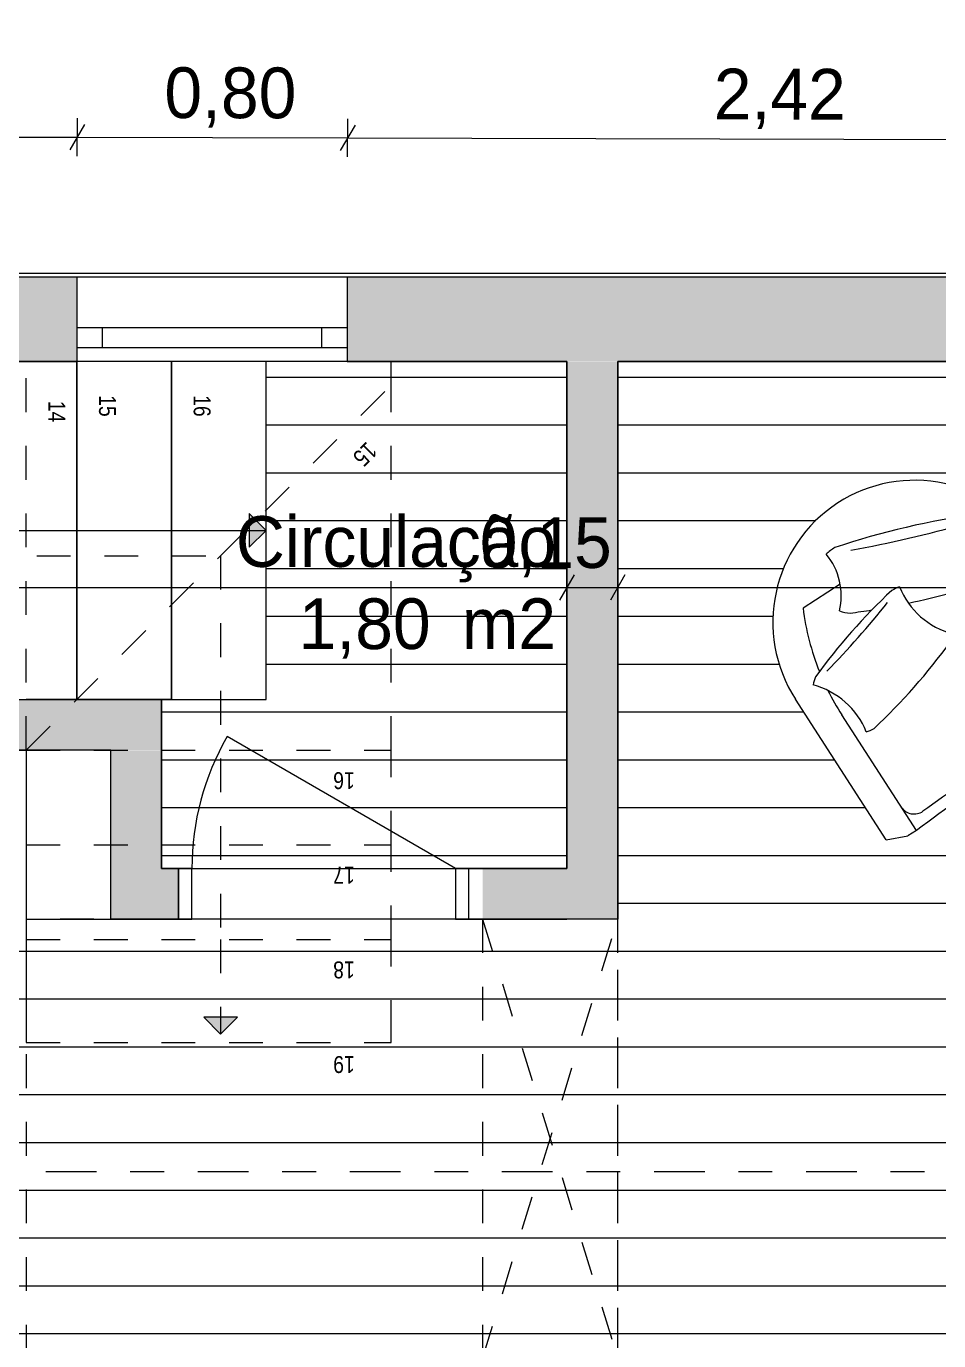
# Model space of a CAD drawing. Header units: metres. Extents: x -111189 to -108577, y -72951 to -72647.
# Drawn here: x -110704.933 to -110702.233, y -72931.151 to -72927.263 of the extents above; entities that cross this region are included whole.
import ezdxf

# ---------------------------------------------------------------- set-up
doc = ezdxf.new("R2010")
doc.units = ezdxf.units.M
doc.header["$MEASUREMENT"] = 0
doc.set_wipeout_variables(frame=1)
for name, pattern in [('Dashed', [0.423333, 0.211667, -0.211667]), ('OTK - Traço Ponto CORTES_ALÇ', [0.6, 0.3, -0.15, 0, -0.15]), ('Wipeout_Contour', [1, 0, -1])]:
    doc.linetypes.add(name, pattern=pattern)
for name, color, linetype in [('Planta Piso -1_1_07 - MUROS', 7, 'Continuous'), ('Planta Piso -1_1_14 - CORTES.Marcadores', 7, 'Continuous'), ('Planta Piso RC_1_00 - DESENHO 2D', 7, 'Continuous'), ('Planta Piso RC_1_01 - TERRENO PROPOSTO', 7, 'Continuous'), ('Planta Piso RC_1_03 - LAJES', 7, 'Continuous'), ('Planta Piso RC_1_05 - PAREDES..35', 7, 'Continuous'), ('Planta Piso RC_1_06 - ESCADA INTERIOR', 7, 'Continuous'), ('Planta Piso RC_1_06 - FORRA', 7, 'Continuous'), ('Planta Piso RC_1_08 - EQUIPAMENTO AMOVIVEL', 7, 'Continuous'), ('Planta Piso RC_1_11 - ZONA_ÁREA', 7, 'Continuous'), ('Planta Piso RC_1_12 - COTAS GERAIS', 7, 'Continuous')]:
    doc.layers.add(name, color=color, linetype=linetype)
doc.styles.add('ESTILO_GERADO_1', font='ARIALN.TTF')
doc.styles.add('ESTILO_GERADO_3', font='AGENCYR.TTF')

# ---------------------------------------------------------------- blocks, each defined once
blk = doc.blocks.new('floor')
at = {"layer": 'Planta Piso RC_1_03 - LAJES', "color": 253, "linetype": 'Continuous', "lineweight": 9, "ltscale": 1000}
for p, q in [((-110703.1826, -72953.3004), (-110703.0826, -72953.3004)), ((-110703.1826, -72953.3004), (-110703.0826, -72953.3004)), ((-110703.0826, -72953.3004), (-110702.8326, -72953.3004)), ((-110703.0826, -72953.3004), (-110702.8326, -72953.3004)), ((-110702.8326, -72953.3004), (-110702.5826, -72953.3004)), ((-110702.8326, -72953.3004), (-110702.5826, -72953.3004)), ((-110702.5826, -72953.3004), (-110702.3326, -72953.3004)), ((-110702.5826, -72953.3004), (-110702.3326, -72953.3004)), ((-110702.3326, -72953.3004), (-110702.0826, -72953.3004)), ((-110702.3326, -72953.3004), (-110702.0826, -72953.3004)), ((-110703.1826, -72953.4419), (-110703.0826, -72953.4419)), ((-110703.1826, -72953.4419), (-110703.0826, -72953.4419)), ((-110703.0826, -72953.4419), (-110702.8326, -72953.4419)), ((-110703.0826, -72953.4419), (-110702.8326, -72953.4419)), ((-110702.8326, -72953.4419), (-110702.5826, -72953.4419)), ((-110702.8326, -72953.4419), (-110702.5826, -72953.4419)), ((-110702.5826, -72953.4419), (-110702.3326, -72953.4419)), ((-110702.5826, -72953.4419), (-110702.3326, -72953.4419)), ((-110702.3326, -72953.4419), (-110702.0826, -72953.4419)), ((-110702.3326, -72953.4419), (-110702.0826, -72953.4419)), ((-110703.1826, -72953.5834), (-110703.0826, -72953.5834)), ((-110703.1826, -72953.5834), (-110703.0826, -72953.5834)), ((-110703.0826, -72953.5834), (-110702.8326, -72953.5834)), ((-110703.0826, -72953.5834), (-110702.8326, -72953.5834)), ((-110702.8326, -72953.5834), (-110702.5826, -72953.5834)), ((-110702.8326, -72953.5834), (-110702.5826, -72953.5834)), ((-110702.5826, -72953.5834), (-110702.3326, -72953.5834)), ((-110702.5826, -72953.5834), (-110702.3326, -72953.5834)), ((-110702.3326, -72953.5834), (-110702.0826, -72953.5834)), ((-110702.3326, -72953.5834), (-110702.0826, -72953.5834)), ((-110703.1826, -72953.7249), (-110703.0826, -72953.7249)), ((-110703.1826, -72953.7249), (-110703.0826, -72953.7249)), ((-110703.0826, -72953.7249), (-110702.8326, -72953.7249)), ((-110703.0826, -72953.7249), (-110702.8326, -72953.7249)), ((-110702.8326, -72953.7249), (-110702.5965, -72953.7249)), ((-110702.8326, -72953.7249), (-110702.5965, -72953.7249)), ((-110703.1826, -72953.8664), (-110703.0826, -72953.8664)), ((-110703.1826, -72953.8664), (-110703.0826, -72953.8664)), ((-110703.0826, -72953.8664), (-110702.692, -72953.8664)), ((-110703.0826, -72953.8664), (-110702.692, -72953.8664)), ((-110703.1826, -72954.0079), (-110703.0826, -72954.0079)), ((-110703.1826, -72954.0079), (-110703.0826, -72954.0079)), ((-110703.0826, -72954.0079), (-110702.723, -72954.0079)), ((-110703.0826, -72954.0079), (-110702.723, -72954.0079)), ((-110703.1826, -72954.1494), (-110703.0826, -72954.1494)), ((-110703.1826, -72954.1494), (-110703.0826, -72954.1494)), ((-110703.0826, -72954.1494), (-110702.7048, -72954.1494)), ((-110703.0826, -72954.1494), (-110702.7048, -72954.1494)), ((-110703.1826, -72954.2909), (-110703.0826, -72954.2909)), ((-110703.1826, -72954.2909), (-110703.0826, -72954.2909)), ((-110703.0826, -72954.2909), (-110702.6321, -72954.2909)), ((-110703.0826, -72954.2909), (-110702.6321, -72954.2909)), ((-110703.1826, -72954.4324), (-110703.0826, -72954.4324)), ((-110703.1826, -72954.4324), (-110703.0826, -72954.4324)), ((-110703.0826, -72954.4324), (-110702.8326, -72954.4324)), ((-110703.0826, -72954.4324), (-110702.8326, -72954.4324)), ((-110702.8326, -72954.4324), (-110702.5407, -72954.4324)), ((-110702.8326, -72954.4324), (-110702.5407, -72954.4324)), ((-110703.1826, -72954.5739), (-110703.0826, -72954.5739)), ((-110703.1826, -72954.5739), (-110703.0826, -72954.5739)), ((-110703.0826, -72954.5739), (-110702.8326, -72954.5739)), ((-110703.0826, -72954.5739), (-110702.8326, -72954.5739)), ((-110702.8326, -72954.5739), (-110702.4493, -72954.5739)), ((-110702.8326, -72954.5739), (-110702.4493, -72954.5739)), ((-110703.1826, -72954.7154), (-110703.0826, -72954.7154)), ((-110703.1826, -72954.7154), (-110703.0826, -72954.7154)), ((-110703.0826, -72954.7154), (-110702.8326, -72954.7154)), ((-110703.0826, -72954.7154), (-110702.8326, -72954.7154)), ((-110702.8326, -72954.7154), (-110702.5826, -72954.7154)), ((-110702.8326, -72954.7154), (-110702.5826, -72954.7154)), ((-110702.5826, -72954.7154), (-110702.3326, -72954.7154)), ((-110702.5826, -72954.7154), (-110702.3326, -72954.7154)), ((-110702.3326, -72954.7154), (-110702.0826, -72954.7154)), ((-110702.3326, -72954.7154), (-110702.0826, -72954.7154)), ((-110703.1826, -72954.8569), (-110703.0826, -72954.8569)), ((-110703.1826, -72954.8569), (-110703.0826, -72954.8569)), ((-110703.0826, -72954.8569), (-110702.8326, -72954.8569)), ((-110703.0826, -72954.8569), (-110702.8326, -72954.8569)), ((-110702.8326, -72954.8569), (-110702.5826, -72954.8569)), ((-110702.8326, -72954.8569), (-110702.5826, -72954.8569)), ((-110702.5826, -72954.8569), (-110702.3326, -72954.8569)), ((-110702.5826, -72954.8569), (-110702.3326, -72954.8569)), ((-110702.3326, -72954.8569), (-110702.0826, -72954.8569)), ((-110702.3326, -72954.8569), (-110702.0826, -72954.8569)), ((-110705.0826, -72954.9984), (-110704.8326, -72954.9984)), ((-110705.0826, -72954.9984), (-110704.8326, -72954.9984)), ((-110704.8326, -72954.9984), (-110704.5826, -72954.9984)), ((-110704.8326, -72954.9984), (-110704.5826, -72954.9984)), ((-110704.5826, -72954.9984), (-110704.3326, -72954.9984)), ((-110704.5826, -72954.9984), (-110704.3326, -72954.9984)), ((-110704.3326, -72954.9984), (-110704.0826, -72954.9984)), ((-110704.3326, -72954.9984), (-110704.0826, -72954.9984)), ((-110704.0826, -72954.9984), (-110703.8326, -72954.9984)), ((-110704.0826, -72954.9984), (-110703.8326, -72954.9984)), ((-110703.8326, -72954.9984), (-110703.5826, -72954.9984)), ((-110703.8326, -72954.9984), (-110703.5826, -72954.9984)), ((-110703.5826, -72954.9984), (-110703.3326, -72954.9984)), ((-110703.5826, -72954.9984), (-110703.3326, -72954.9984)), ((-110703.3326, -72954.9984), (-110703.0826, -72954.9984)), ((-110703.3326, -72954.9984), (-110703.0826, -72954.9984)), ((-110703.0826, -72954.9984), (-110702.8326, -72954.9984)), ((-110703.0826, -72954.9984), (-110702.8326, -72954.9984)), ((-110702.8326, -72954.9984), (-110702.5826, -72954.9984)), ((-110702.8326, -72954.9984), (-110702.5826, -72954.9984)), ((-110702.5826, -72954.9984), (-110702.3326, -72954.9984)), ((-110702.5826, -72954.9984), (-110702.3326, -72954.9984)), ((-110702.3326, -72954.9984), (-110702.0826, -72954.9984)), ((-110702.3326, -72954.9984), (-110702.0826, -72954.9984)), ((-110705.0826, -72955.1399), (-110704.8326, -72955.1399)), ((-110705.0826, -72955.1399), (-110704.8326, -72955.1399)), ((-110704.8326, -72955.1399), (-110704.5826, -72955.1399)), ((-110704.8326, -72955.1399), (-110704.5826, -72955.1399)), ((-110704.5826, -72955.1399), (-110704.3326, -72955.1399)), ((-110704.5826, -72955.1399), (-110704.3326, -72955.1399)), ((-110704.3326, -72955.1399), (-110704.0826, -72955.1399)), ((-110704.3326, -72955.1399), (-110704.0826, -72955.1399)), ((-110704.0826, -72955.1399), (-110703.8326, -72955.1399)), ((-110704.0826, -72955.1399), (-110703.8326, -72955.1399)), ((-110703.8326, -72955.1399), (-110703.5826, -72955.1399)), ((-110703.8326, -72955.1399), (-110703.5826, -72955.1399)), ((-110703.5826, -72955.1399), (-110703.3326, -72955.1399)), ((-110703.5826, -72955.1399), (-110703.3326, -72955.1399)), ((-110703.3326, -72955.1399), (-110703.0826, -72955.1399)), ((-110703.3326, -72955.1399), (-110703.0826, -72955.1399)), ((-110703.0826, -72955.1399), (-110702.8326, -72955.1399)), ((-110703.0826, -72955.1399), (-110702.8326, -72955.1399)), ((-110702.8326, -72955.1399), (-110702.5826, -72955.1399)), ((-110702.8326, -72955.1399), (-110702.5826, -72955.1399)), ((-110702.5826, -72955.1399), (-110702.3326, -72955.1399)), ((-110702.5826, -72955.1399), (-110702.3326, -72955.1399)), ((-110702.3326, -72955.1399), (-110702.0826, -72955.1399)), ((-110702.3326, -72955.1399), (-110702.0826, -72955.1399)), ((-110705.0826, -72955.2814), (-110704.8326, -72955.2814)), ((-110705.0826, -72955.2814), (-110704.8326, -72955.2814)), ((-110704.8326, -72955.2814), (-110704.5826, -72955.2814)), ((-110704.8326, -72955.2814), (-110704.5826, -72955.2814)), ((-110704.5826, -72955.2814), (-110704.3326, -72955.2814)), ((-110704.5826, -72955.2814), (-110704.3326, -72955.2814)), ((-110704.3326, -72955.2814), (-110704.0826, -72955.2814)), ((-110704.3326, -72955.2814), (-110704.0826, -72955.2814)), ((-110704.0826, -72955.2814), (-110703.8326, -72955.2814)), ((-110704.0826, -72955.2814), (-110703.8326, -72955.2814)), ((-110703.8326, -72955.2814), (-110703.5826, -72955.2814)), ((-110703.8326, -72955.2814), (-110703.5826, -72955.2814)), ((-110703.5826, -72955.2814), (-110703.3326, -72955.2814)), ((-110703.5826, -72955.2814), (-110703.3326, -72955.2814)), ((-110703.3326, -72955.2814), (-110703.0826, -72955.2814)), ((-110703.3326, -72955.2814), (-110703.0826, -72955.2814)), ((-110703.0826, -72955.2814), (-110702.8326, -72955.2814)), ((-110703.0826, -72955.2814), (-110702.8326, -72955.2814)), ((-110702.8326, -72955.2814), (-110702.5826, -72955.2814)), ((-110702.8326, -72955.2814), (-110702.5826, -72955.2814)), ((-110702.5826, -72955.2814), (-110702.3326, -72955.2814)), ((-110702.5826, -72955.2814), (-110702.3326, -72955.2814)), ((-110702.3326, -72955.2814), (-110702.0826, -72955.2814)), ((-110702.3326, -72955.2814), (-110702.0826, -72955.2814)), ((-110705.0826, -72955.4229), (-110704.8326, -72955.4229)), ((-110705.0826, -72955.4229), (-110704.8326, -72955.4229)), ((-110704.8326, -72955.4229), (-110704.5826, -72955.4229)), ((-110704.8326, -72955.4229), (-110704.5826, -72955.4229)), ((-110704.5826, -72955.4229), (-110704.3326, -72955.4229)), ((-110704.5826, -72955.4229), (-110704.3326, -72955.4229)), ((-110704.3326, -72955.4229), (-110704.0826, -72955.4229)), ((-110704.3326, -72955.4229), (-110704.0826, -72955.4229)), ((-110704.0826, -72955.4229), (-110703.8326, -72955.4229)), ((-110704.0826, -72955.4229), (-110703.8326, -72955.4229)), ((-110703.8326, -72955.4229), (-110703.5826, -72955.4229)), ((-110703.8326, -72955.4229), (-110703.5826, -72955.4229)), ((-110703.5826, -72955.4229), (-110703.3326, -72955.4229)), ((-110703.5826, -72955.4229), (-110703.3326, -72955.4229)), ((-110703.3326, -72955.4229), (-110703.0826, -72955.4229)), ((-110703.3326, -72955.4229), (-110703.0826, -72955.4229)), ((-110703.0826, -72955.4229), (-110702.8326, -72955.4229)), ((-110703.0826, -72955.4229), (-110702.8326, -72955.4229)), ((-110702.8326, -72955.4229), (-110702.5826, -72955.4229)), ((-110702.8326, -72955.4229), (-110702.5826, -72955.4229)), ((-110702.5826, -72955.4229), (-110702.3326, -72955.4229)), ((-110702.5826, -72955.4229), (-110702.3326, -72955.4229)), ((-110702.3326, -72955.4229), (-110702.0826, -72955.4229)), ((-110702.3326, -72955.4229), (-110702.0826, -72955.4229)), ((-110705.0826, -72955.5644), (-110704.8326, -72955.5644)), ((-110705.0826, -72955.5644), (-110704.8326, -72955.5644)), ((-110704.8326, -72955.5644), (-110704.5826, -72955.5644)), ((-110704.8326, -72955.5644), (-110704.5826, -72955.5644)), ((-110704.5826, -72955.5644), (-110704.3326, -72955.5644)), ((-110704.5826, -72955.5644), (-110704.3326, -72955.5644)), ((-110704.3326, -72955.5644), (-110704.0826, -72955.5644)), ((-110704.3326, -72955.5644), (-110704.0826, -72955.5644)), ((-110704.0826, -72955.5644), (-110703.8326, -72955.5644)), ((-110704.0826, -72955.5644), (-110703.8326, -72955.5644)), ((-110703.8326, -72955.5644), (-110703.5826, -72955.5644)), ((-110703.8326, -72955.5644), (-110703.5826, -72955.5644)), ((-110703.5826, -72955.5644), (-110703.3326, -72955.5644)), ((-110703.5826, -72955.5644), (-110703.3326, -72955.5644)), ((-110703.3326, -72955.5644), (-110703.0826, -72955.5644)), ((-110703.3326, -72955.5644), (-110703.0826, -72955.5644)), ((-110703.0826, -72955.5644), (-110702.8326, -72955.5644)), ((-110703.0826, -72955.5644), (-110702.8326, -72955.5644)), ((-110702.8326, -72955.5644), (-110702.5826, -72955.5644)), ((-110702.8326, -72955.5644), (-110702.5826, -72955.5644)), ((-110702.5826, -72955.5644), (-110702.3326, -72955.5644)), ((-110702.5826, -72955.5644), (-110702.3326, -72955.5644)), ((-110702.3326, -72955.5644), (-110702.0826, -72955.5644)), ((-110702.3326, -72955.5644), (-110702.0826, -72955.5644)), ((-110705.0826, -72955.7059), (-110704.8326, -72955.7059)), ((-110705.0826, -72955.7059), (-110704.8326, -72955.7059)), ((-110704.8326, -72955.7059), (-110704.5826, -72955.7059)), ((-110704.8326, -72955.7059), (-110704.5826, -72955.7059)), ((-110704.5826, -72955.7059), (-110704.3326, -72955.7059)), ((-110704.5826, -72955.7059), (-110704.3326, -72955.7059)), ((-110704.3326, -72955.7059), (-110704.0826, -72955.7059)), ((-110704.3326, -72955.7059), (-110704.0826, -72955.7059)), ((-110704.0826, -72955.7059), (-110703.8326, -72955.7059)), ((-110704.0826, -72955.7059), (-110703.8326, -72955.7059)), ((-110703.8326, -72955.7059), (-110703.5826, -72955.7059)), ((-110703.8326, -72955.7059), (-110703.5826, -72955.7059)), ((-110703.5826, -72955.7059), (-110703.3326, -72955.7059)), ((-110703.5826, -72955.7059), (-110703.3326, -72955.7059)), ((-110703.3326, -72955.7059), (-110703.0826, -72955.7059)), ((-110703.3326, -72955.7059), (-110703.0826, -72955.7059)), ((-110703.0826, -72955.7059), (-110702.8326, -72955.7059)), ((-110703.0826, -72955.7059), (-110702.8326, -72955.7059)), ((-110702.8326, -72955.7059), (-110702.5826, -72955.7059)), ((-110702.8326, -72955.7059), (-110702.5826, -72955.7059)), ((-110702.5826, -72955.7059), (-110702.3326, -72955.7059)), ((-110702.5826, -72955.7059), (-110702.3326, -72955.7059)), ((-110702.3326, -72955.7059), (-110702.0826, -72955.7059)), ((-110702.3326, -72955.7059), (-110702.0826, -72955.7059)), ((-110705.0826, -72955.8474), (-110704.8326, -72955.8474)), ((-110705.0826, -72955.8474), (-110704.8326, -72955.8474)), ((-110704.8326, -72955.8474), (-110704.5826, -72955.8474)), ((-110704.8326, -72955.8474), (-110704.5826, -72955.8474)), ((-110704.5826, -72955.8474), (-110704.3326, -72955.8474)), ((-110704.5826, -72955.8474), (-110704.3326, -72955.8474)), ((-110704.3326, -72955.8474), (-110704.0826, -72955.8474)), ((-110704.3326, -72955.8474), (-110704.0826, -72955.8474)), ((-110704.0826, -72955.8474), (-110703.8326, -72955.8474)), ((-110704.0826, -72955.8474), (-110703.8326, -72955.8474)), ((-110703.8326, -72955.8474), (-110703.5826, -72955.8474)), ((-110703.8326, -72955.8474), (-110703.5826, -72955.8474)), ((-110703.5826, -72955.8474), (-110703.3326, -72955.8474)), ((-110703.5826, -72955.8474), (-110703.3326, -72955.8474)), ((-110703.3326, -72955.8474), (-110703.0826, -72955.8474)), ((-110703.3326, -72955.8474), (-110703.0826, -72955.8474)), ((-110703.0826, -72955.8474), (-110702.8326, -72955.8474)), ((-110703.0826, -72955.8474), (-110702.8326, -72955.8474)), ((-110702.8326, -72955.8474), (-110702.5826, -72955.8474)), ((-110702.8326, -72955.8474), (-110702.5826, -72955.8474)), ((-110702.5826, -72955.8474), (-110702.3326, -72955.8474)), ((-110702.5826, -72955.8474), (-110702.3326, -72955.8474)), ((-110702.3326, -72955.8474), (-110702.0826, -72955.8474)), ((-110702.3326, -72955.8474), (-110702.0826, -72955.8474)), ((-110705.0826, -72955.9889), (-110704.8326, -72955.9889)), ((-110705.0826, -72955.9889), (-110704.8326, -72955.9889)), ((-110704.8326, -72955.9889), (-110704.5826, -72955.9889)), ((-110704.8326, -72955.9889), (-110704.5826, -72955.9889)), ((-110704.5826, -72955.9889), (-110704.3326, -72955.9889)), ((-110704.5826, -72955.9889), (-110704.3326, -72955.9889)), ((-110704.3326, -72955.9889), (-110704.0826, -72955.9889)), ((-110704.3326, -72955.9889), (-110704.0826, -72955.9889)), ((-110704.0826, -72955.9889), (-110703.8326, -72955.9889)), ((-110704.0826, -72955.9889), (-110703.8326, -72955.9889)), ((-110703.8326, -72955.9889), (-110703.5826, -72955.9889)), ((-110703.8326, -72955.9889), (-110703.5826, -72955.9889)), ((-110703.5826, -72955.9889), (-110703.3326, -72955.9889)), ((-110703.5826, -72955.9889), (-110703.3326, -72955.9889)), ((-110703.3326, -72955.9889), (-110703.0826, -72955.9889)), ((-110703.3326, -72955.9889), (-110703.0826, -72955.9889)), ((-110703.0826, -72955.9889), (-110702.8326, -72955.9889)), ((-110703.0826, -72955.9889), (-110702.8326, -72955.9889)), ((-110702.8326, -72955.9889), (-110702.5826, -72955.9889)), ((-110702.8326, -72955.9889), (-110702.5826, -72955.9889)), ((-110702.5826, -72955.9889), (-110702.3326, -72955.9889)), ((-110702.5826, -72955.9889), (-110702.3326, -72955.9889)), ((-110702.3326, -72955.9889), (-110702.0826, -72955.9889)), ((-110702.3326, -72955.9889), (-110702.0826, -72955.9889)), ((-110705.0826, -72956.1304), (-110704.8326, -72956.1304)), ((-110705.0826, -72956.1304), (-110704.8326, -72956.1304)), ((-110704.8326, -72956.1304), (-110704.5826, -72956.1304)), ((-110704.8326, -72956.1304), (-110704.5826, -72956.1304)), ((-110704.5826, -72956.1304), (-110704.3326, -72956.1304)), ((-110704.5826, -72956.1304), (-110704.3326, -72956.1304)), ((-110704.3326, -72956.1304), (-110704.0826, -72956.1304)), ((-110704.3326, -72956.1304), (-110704.0826, -72956.1304)), ((-110704.0826, -72956.1304), (-110703.8326, -72956.1304)), ((-110704.0826, -72956.1304), (-110703.8326, -72956.1304)), ((-110703.8326, -72956.1304), (-110703.5826, -72956.1304)), ((-110703.8326, -72956.1304), (-110703.5826, -72956.1304)), ((-110703.5826, -72956.1304), (-110703.3326, -72956.1304)), ((-110703.5826, -72956.1304), (-110703.3326, -72956.1304)), ((-110703.3326, -72956.1304), (-110703.0826, -72956.1304)), ((-110703.3326, -72956.1304), (-110703.0826, -72956.1304)), ((-110703.0826, -72956.1304), (-110702.8326, -72956.1304)), ((-110703.0826, -72956.1304), (-110702.8326, -72956.1304)), ((-110702.8326, -72956.1304), (-110702.5826, -72956.1304)), ((-110702.8326, -72956.1304), (-110702.5826, -72956.1304)), ((-110702.5826, -72956.1304), (-110702.3326, -72956.1304)), ((-110702.5826, -72956.1304), (-110702.3326, -72956.1304)), ((-110702.3326, -72956.1304), (-110702.0826, -72956.1304)), ((-110702.3326, -72956.1304), (-110702.0826, -72956.1304))]:
    blk.add_line(p, q, dxfattribs=at)
blk = doc.blocks.new('floor1')
at = {"layer": 'Planta Piso RC_1_03 - LAJES', "color": 253, "linetype": 'Continuous', "lineweight": 9, "ltscale": 1000}
for p, q in [((-110704.2226, -72953.3004), (-110703.8326, -72953.3004)), ((-110704.2226, -72953.3004), (-110703.8326, -72953.3004)), ((-110703.8326, -72953.3004), (-110703.5826, -72953.3004)), ((-110703.8326, -72953.3004), (-110703.5826, -72953.3004)), ((-110703.5826, -72953.3004), (-110703.3326, -72953.3004)), ((-110703.5826, -72953.3004), (-110703.3326, -72953.3004)), ((-110704.2226, -72953.4419), (-110703.8326, -72953.4419)), ((-110704.2226, -72953.4419), (-110703.8326, -72953.4419)), ((-110703.8326, -72953.4419), (-110703.5826, -72953.4419)), ((-110703.8326, -72953.4419), (-110703.5826, -72953.4419)), ((-110703.5826, -72953.4419), (-110703.3326, -72953.4419)), ((-110703.5826, -72953.4419), (-110703.3326, -72953.4419)), ((-110704.2226, -72953.5834), (-110703.8326, -72953.5834)), ((-110704.2226, -72953.5834), (-110703.8326, -72953.5834)), ((-110703.8326, -72953.5834), (-110703.5826, -72953.5834)), ((-110703.8326, -72953.5834), (-110703.5826, -72953.5834)), ((-110703.5826, -72953.5834), (-110703.3326, -72953.5834)), ((-110703.5826, -72953.5834), (-110703.3326, -72953.5834)), ((-110704.2226, -72953.7249), (-110703.8326, -72953.7249)), ((-110704.2226, -72953.7249), (-110703.8326, -72953.7249)), ((-110703.8326, -72953.7249), (-110703.5826, -72953.7249)), ((-110703.8326, -72953.7249), (-110703.5826, -72953.7249)), ((-110703.5826, -72953.7249), (-110703.3326, -72953.7249)), ((-110703.5826, -72953.7249), (-110703.3326, -72953.7249)), ((-110704.2226, -72953.8664), (-110703.8326, -72953.8664)), ((-110704.2226, -72953.8664), (-110703.8326, -72953.8664)), ((-110703.8326, -72953.8664), (-110703.5826, -72953.8664)), ((-110703.8326, -72953.8664), (-110703.5826, -72953.8664)), ((-110703.5826, -72953.8664), (-110703.3326, -72953.8664)), ((-110703.5826, -72953.8664), (-110703.3326, -72953.8664)), ((-110704.2226, -72954.0079), (-110703.8326, -72954.0079)), ((-110704.2226, -72954.0079), (-110703.8326, -72954.0079)), ((-110703.8326, -72954.0079), (-110703.5826, -72954.0079)), ((-110703.8326, -72954.0079), (-110703.5826, -72954.0079)), ((-110703.5826, -72954.0079), (-110703.3326, -72954.0079)), ((-110703.5826, -72954.0079), (-110703.3326, -72954.0079)), ((-110704.2226, -72954.1494), (-110703.8326, -72954.1494)), ((-110704.2226, -72954.1494), (-110703.8326, -72954.1494)), ((-110703.8326, -72954.1494), (-110703.5826, -72954.1494)), ((-110703.8326, -72954.1494), (-110703.5826, -72954.1494)), ((-110703.5826, -72954.1494), (-110703.3326, -72954.1494)), ((-110703.5826, -72954.1494), (-110703.3326, -72954.1494)), ((-110704.5326, -72954.2909), (-110704.3326, -72954.2909)), ((-110704.5326, -72954.2909), (-110704.3326, -72954.2909)), ((-110704.3326, -72954.2909), (-110704.0826, -72954.2909)), ((-110704.3326, -72954.2909), (-110704.0826, -72954.2909)), ((-110704.0826, -72954.2909), (-110703.8326, -72954.2909)), ((-110704.0826, -72954.2909), (-110703.8326, -72954.2909)), ((-110703.8326, -72954.2909), (-110703.5826, -72954.2909)), ((-110703.8326, -72954.2909), (-110703.5826, -72954.2909)), ((-110703.5826, -72954.2909), (-110703.3326, -72954.2909)), ((-110703.5826, -72954.2909), (-110703.3326, -72954.2909)), ((-110704.5326, -72954.4324), (-110704.3326, -72954.4324)), ((-110704.5326, -72954.4324), (-110704.3326, -72954.4324)), ((-110704.3326, -72954.4324), (-110704.0826, -72954.4324)), ((-110704.3326, -72954.4324), (-110704.0826, -72954.4324)), ((-110704.0826, -72954.4324), (-110703.8326, -72954.4324)), ((-110704.0826, -72954.4324), (-110703.8326, -72954.4324)), ((-110703.8326, -72954.4324), (-110703.5826, -72954.4324)), ((-110703.8326, -72954.4324), (-110703.5826, -72954.4324)), ((-110703.5826, -72954.4324), (-110703.3326, -72954.4324)), ((-110703.5826, -72954.4324), (-110703.3326, -72954.4324)), ((-110704.5326, -72954.5739), (-110704.3326, -72954.5739)), ((-110704.5326, -72954.5739), (-110704.3326, -72954.5739)), ((-110704.3326, -72954.5739), (-110704.0826, -72954.5739)), ((-110704.3326, -72954.5739), (-110704.0826, -72954.5739)), ((-110704.0826, -72954.5739), (-110703.8326, -72954.5739)), ((-110704.0826, -72954.5739), (-110703.8326, -72954.5739)), ((-110703.8326, -72954.5739), (-110703.5826, -72954.5739)), ((-110703.8326, -72954.5739), (-110703.5826, -72954.5739)), ((-110703.5826, -72954.5739), (-110703.3326, -72954.5739)), ((-110703.5826, -72954.5739), (-110703.3326, -72954.5739)), ((-110704.5326, -72954.7154), (-110704.3326, -72954.7154)), ((-110704.5326, -72954.7154), (-110704.3326, -72954.7154)), ((-110704.3326, -72954.7154), (-110704.0826, -72954.7154)), ((-110704.3326, -72954.7154), (-110704.0826, -72954.7154)), ((-110704.0826, -72954.7154), (-110703.8326, -72954.7154)), ((-110704.0826, -72954.7154), (-110703.8326, -72954.7154)), ((-110703.8326, -72954.7154), (-110703.5826, -72954.7154)), ((-110703.8326, -72954.7154), (-110703.5826, -72954.7154)), ((-110703.5826, -72954.7154), (-110703.3326, -72954.7154)), ((-110703.5826, -72954.7154), (-110703.3326, -72954.7154))]:
    blk.add_line(p, q, dxfattribs=at)

msp = doc.modelspace()

# ---------------------------------------------------------------- hatches: boundary and pattern name
at = {"layer": 'Planta Piso -1_1_07 - MUROS', "linetype": 'Continuous', "lineweight": 0, "true_color": 0x939598}
h = msp.add_hatch(color=252, dxfattribs=at)
h.paths.add_polyline_path([(-110708.8326, -72928.0047), (-110708.8326, -72928.2547), (-110708.5826, -72928.2547), (-110708.5826, -72928.2539), (-110708.5826, -72928.0047)], flags=16)
h.paths.add_polyline_path([(-110707.1818, -72928.0047), (-110708.8326, -72928.0047), (-110708.8326, -72928.923), (-110708.5826, -72928.923), (-110708.5826, -72928.2539), (-110707.5826, -72928.2539), (-110707.3026, -72928.2539), (-110707.1818, -72928.2539)])
h.paths.add_polyline_path([(-110706.5231, -72928.0047), (-110707.1818, -72928.0047), (-110707.1818, -72928.2539), (-110707.1255, -72928.2539), (-110706.8926, -72928.2539), (-110706.7426, -72928.2539), (-110706.6126, -72928.2539), (-110706.5231, -72928.2539)])
h.paths.add_polyline_path([(-110704.7826, -72928.0047), (-110706.5231, -72928.0047), (-110706.5231, -72928.2539), (-110704.7826, -72928.2539), (-110704.7826, -72928.2139), (-110704.7826, -72928.1539)])
h.paths.add_polyline_path([(-110703.8326, -72928.0047), (-110703.9826, -72928.0047), (-110703.9826, -72928.1539), (-110703.9826, -72928.2139), (-110703.9826, -72928.2539), (-110703.8326, -72928.2539)])
h.paths.add_polyline_path([(-110703.5826, -72928.0047), (-110703.8326, -72928.0047), (-110703.8326, -72928.2539), (-110703.5826, -72928.2539)])
h.paths.add_polyline_path([(-110701.5576, -72928.0047), (-110703.5826, -72928.0047), (-110703.5826, -72928.2539), (-110703.3326, -72928.2539), (-110701.5576, -72928.2539), (-110701.5576, -72928.2139), (-110701.5576, -72928.1539)])
h.paths.add_polyline_path([(-110703.1826, -72928.2547), (-110703.3326, -72928.2547), (-110703.3326, -72928.923), (-110703.1826, -72928.923), (-110703.1826, -72928.8668)])
h.paths.add_polyline_path([(-110703.1826, -72928.923), (-110703.3326, -72928.923), (-110703.3326, -72928.9793), (-110703.3326, -72929.2547), (-110703.1826, -72929.2547)])
h.paths.add_polyline_path([(-110703.1826, -72929.2547), (-110703.3326, -72929.2547), (-110703.3326, -72929.4047), (-110703.1826, -72929.4047)])
h.paths.add_polyline_path([(-110703.1826, -72929.4047), (-110703.3326, -72929.4047), (-110703.3326, -72929.7539), (-110703.5826, -72929.7539), (-110703.5826, -72929.9039), (-110703.1826, -72929.9039)])
h.paths.add_polyline_path([(-110704.4826, -72929.7539), (-110704.5046, -72929.7539), (-110704.5326, -72929.7539), (-110704.5326, -72929.6839), (-110704.6826, -72929.6839), (-110704.6826, -72929.9039), (-110704.4826, -72929.9039)])
h.paths.add_polyline_path([(-110704.5326, -72929.4047), (-110704.6826, -72929.4047), (-110704.6826, -72929.6839), (-110704.5326, -72929.6839)])
h.paths.add_polyline_path([(-110704.5326, -72929.2547), (-110704.7834, -72929.2547), (-110704.9326, -72929.4039), (-110704.5326, -72929.4039)])
h.paths.add_polyline_path([(-110704.7834, -72929.2547), (-110704.9326, -72929.2547), (-110704.9326, -72929.4039)], flags=17)
h.paths.add_polyline_path([(-110707.3219, -72929.2547), (-110707.4326, -72929.2547), (-110707.4326, -72929.4039), (-110707.1818, -72929.4039), (-110707.1818, -72929.3948)])
h.paths.add_polyline_path([(-110707.1818, -72929.2547), (-110707.3219, -72929.2547), (-110707.1818, -72929.3948)], flags=17)
h.paths.add_polyline_path([(-110706.5231, -72929.2547), (-110707.1726, -72929.2547), (-110707.1726, -72929.4039), (-110707.1255, -72929.4039), (-110706.8926, -72929.4039), (-110706.6126, -72929.4039), (-110706.5231, -72929.4039)])
msp.add_hatch(color=252, dxfattribs=at).paths.add_polyline_path([(-110704.9326, -72929.2547), (-110706.5231, -72929.2547), (-110706.5231, -72929.4047), (-110704.9326, -72929.4047)])
at = {"layer": 'Planta Piso RC_1_06 - ESCADA INTERIOR', "linetype": 'Continuous', "lineweight": 13}
for points in [[(-110704.2226, -72928.7539), (-110704.2726, -72928.7039), (-110704.2726, -72928.8039)], [(-110704.3576, -72930.2439), (-110704.3076, -72930.1939), (-110704.4076, -72930.1939)]]:
    msp.add_hatch(color=7, dxfattribs=at).paths.add_polyline_path(points)

# ---------------------------------------------------------------- linework, layer by layer
at = {"layer": 'Planta Piso -1_1_14 - CORTES.Marcadores', "color": 7, "linetype": 'OTK - Traço Ponto CORTES_ALÇ', "lineweight": 5, "ltscale": 0.5}
msp.add_line((-110714.775, -72930.6507), (-110691.7726, -72930.6507), dxfattribs=at)
at = {"layer": 'Planta Piso RC_1_00 - DESENHO 2D', "color": 7, "linetype": 'Dashed', "lineweight": 13, "ltscale": 0.2}
for p, q in [((-110703.5826, -72929.9039), (-110703.5826, -72931.2039)), ((-110703.5826, -72931.2039), (-110703.1826, -72929.9039)), ((-110703.5826, -72929.9039), (-110703.1826, -72931.2039)), ((-110703.1826, -72931.2039), (-110703.1826, -72929.9039))]:
    msp.add_line(p, q, dxfattribs=at)
at = {"layer": 'Planta Piso RC_1_00 - DESENHO 2D', "color": 7, "linetype": 'Dashed', "lineweight": 13, "ltscale": 0.2, "flags": 128}
msp.add_lwpolyline([(-110704.9326, -72931.2039), (-110703.1826, -72931.2039), (-110703.1826, -72929.9039), (-110704.9326, -72929.9039)], close=True, dxfattribs=at)
at = {"layer": 'Planta Piso RC_1_01 - TERRENO PROPOSTO', "color": 7, "linetype": 'Continuous', "lineweight": 13, "ltscale": 1000, "flags": 128}
msp.add_lwpolyline([(-110710.4931, -72928.0039), (-110710.0326, -72928.0039), (-110708.8286, -72928.0039), (-110708.5866, -72928.0039), (-110708.383, -72928.0039), (-110707.9593, -72928.0039), (-110707.6087, -72928.0039), (-110706.501, -72928.0039), (-110706.3342, -72928.0039), (-110706.0645, -72928.0039), (-110705.0369, -72928.0039), (-110704.7627, -72928.0039), (-110704.6193, -72928.0039), (-110704.3933, -72928.0039), (-110704.1683, -72928.0039), (-110704.0231, -72928.0039), (-110703.6294, -72928.0039), (-110703.4961, -72928.0039), (-110703.0065, -72928.0039), (-110702.8198, -72928.0039), (-110702.3946, -72928.0039), (-110702.1856, -72928.0039)], dxfattribs=at)
at = {"layer": 'Planta Piso RC_1_03 - LAJES', "color": 7, "linetype": 'Continuous', "lineweight": 13, "ltscale": 1000, "flags": 128}
for points in [[(-110708.8326, -72926.8039), (-110698.8826, -72926.8039), (-110698.8826, -72923.2031), (-110694.1544, -72923.1921), (-110694.1169, -72925.1528), (-110694.0871, -72928.0039), (-110697.6826, -72928.0039), (-110698.8826, -72928.0039), (-110708.8326, -72928.0039)], [(-110708.8326, -72938.1539), (-110708.8326, -72928.0039), (-110698.8826, -72928.0039), (-110698.8826, -72935.2039), (-110703.5826, -72935.2039), (-110703.5826, -72938.1539)], [(-110708.8326, -72928.0039), (-110698.8826, -72928.0039)], [(-110704.5326, -72929.7539), (-110703.3326, -72929.7539), (-110703.3326, -72928.2539), (-110704.5026, -72928.2539), (-110704.5026, -72929.2539), (-110704.5326, -72929.2539)]]:
    msp.add_lwpolyline(points, close=True, dxfattribs=at)
msp.add_lwpolyline([(-110699.1326, -72928.2539), (-110703.1826, -72928.2539), (-110703.1826, -72929.9039), (-110704.6826, -72929.9039), (-110704.6826, -72929.4039), (-110707.4326, -72929.4039), (-110707.4326, -72929.9039), (-110707.4326, -72930.2289), (-110708.5826, -72930.2289), (-110708.5826, -72932.2539)], dxfattribs=at)
at = {"layer": 'Planta Piso RC_1_05 - PAREDES..35', "color": 7, "linetype": 'Continuous', "lineweight": 20, "ltscale": 1000}
for p, q in [((-110704.7826, -72928.0039), (-110704.7826, -72928.1539)), ((-110703.9826, -72928.0039), (-110703.9826, -72928.1539)), ((-110704.7826, -72928.1539), (-110704.7826, -72928.2139)), ((-110703.9826, -72928.1539), (-110703.9826, -72928.2139)), ((-110704.7826, -72928.2139), (-110704.7826, -72928.2539)), ((-110703.9826, -72928.2139), (-110703.9826, -72928.2539)), ((-110704.4826, -72929.7539), (-110704.5046, -72929.7539)), ((-110704.4826, -72929.9039), (-110704.4826, -72929.7539)), ((-110703.6226, -72929.7539), (-110703.6006, -72929.7539)), ((-110703.6226, -72929.9039), (-110703.6226, -72929.7539)), ((-110704.4826, -72929.9039), (-110704.4926, -72929.9039)), ((-110703.6226, -72929.9039), (-110703.6126, -72929.9039)), ((-110703.1826, -72929.9039), (-110703.5826, -72929.9039))]:
    msp.add_line(p, q, dxfattribs=at)
at = {"layer": 'Planta Piso RC_1_05 - PAREDES..35', "color": 7, "linetype": 'Continuous', "lineweight": 13, "ltscale": 1000}
for p, q in [((-110704.7826, -72928.0039), (-110704.7826, -72928.1539)), ((-110703.9826, -72928.0039), (-110703.9826, -72928.1539)), ((-110704.7826, -72928.1539), (-110704.7076, -72928.1539)), ((-110704.7826, -72928.1539), (-110704.7826, -72928.2139)), ((-110704.7826, -72928.1539), (-110704.7826, -72928.2139)), ((-110704.7076, -72928.1539), (-110704.7076, -72928.2139)), ((-110704.7076, -72928.1539), (-110704.0576, -72928.1539)), ((-110704.0576, -72928.2139), (-110704.0576, -72928.1539)), ((-110704.0576, -72928.1539), (-110703.9826, -72928.1539)), ((-110703.9826, -72928.1539), (-110703.9826, -72928.2139)), ((-110703.9826, -72928.1539), (-110703.9826, -72928.2139)), ((-110704.7076, -72928.2139), (-110704.7826, -72928.2139)), ((-110704.7826, -72928.2139), (-110704.7826, -72928.2539)), ((-110704.0576, -72928.2139), (-110704.7076, -72928.2139)), ((-110703.9826, -72928.2139), (-110704.0576, -72928.2139)), ((-110703.9826, -72928.2139), (-110703.9826, -72928.2539)), ((-110703.6626, -72929.7539), (-110704.3381, -72929.3639)), ((-110704.4826, -72929.7539), (-110704.5046, -72929.7539)), ((-110704.4826, -72929.7539), (-110704.5046, -72929.7539)), ((-110704.4426, -72929.7539), (-110704.4826, -72929.7539)), ((-110704.4826, -72929.7539), (-110704.4826, -72929.9039)), ((-110704.4826, -72929.9039), (-110704.4826, -72929.7539)), ((-110704.4826, -72929.9039), (-110704.4826, -72929.7539)), ((-110704.4426, -72929.9039), (-110704.4426, -72929.7539)), ((-110703.6226, -72929.7539), (-110703.6626, -72929.7539)), ((-110703.6626, -72929.7539), (-110703.6626, -72929.9039)), ((-110703.6226, -72929.9039), (-110703.6226, -72929.7539)), ((-110703.6226, -72929.9039), (-110703.6226, -72929.7539)), ((-110703.6226, -72929.9039), (-110703.6226, -72929.7539)), ((-110703.6226, -72929.7539), (-110703.6006, -72929.7539)), ((-110703.6226, -72929.7539), (-110703.6006, -72929.7539)), ((-110704.4826, -72929.9039), (-110704.4926, -72929.9039)), ((-110704.4826, -72929.9039), (-110704.4926, -72929.9039)), ((-110704.4826, -72929.9039), (-110704.4426, -72929.9039)), ((-110703.6626, -72929.9039), (-110703.6226, -72929.9039)), ((-110703.6226, -72929.9039), (-110703.6126, -72929.9039)), ((-110703.6226, -72929.9039), (-110703.6126, -72929.9039)), ((-110703.1826, -72929.9039), (-110703.5826, -72929.9039))]:
    msp.add_line(p, q, dxfattribs=at)
at = {"layer": 'Planta Piso RC_1_05 - PAREDES..35', "color": 7, "linetype": 'Continuous', "lineweight": 20, "ltscale": 1000, "flags": 128}
for points in [[(-110704.7826, -72928.0039), (-110708.5826, -72928.0039)], [(-110701.5576, -72928.0039), (-110703.9826, -72928.0039)], [(-110708.5826, -72928.2539), (-110704.7826, -72928.2539)], [(-110703.9826, -72928.2539), (-110703.3326, -72928.2539)], [(-110703.3326, -72928.2539), (-110703.3326, -72929.7539)], [(-110703.1826, -72928.2539), (-110701.5576, -72928.2539)], [(-110703.1826, -72929.9039), (-110703.1826, -72928.2539)], [(-110704.5326, -72929.2539), (-110704.9326, -72929.2539)], [(-110704.5326, -72929.7539), (-110704.5326, -72929.2539)], [(-110704.4826, -72929.7539), (-110704.5326, -72929.7539)], [(-110703.3326, -72929.7539), (-110703.6226, -72929.7539)], [(-110704.9326, -72929.9039), (-110704.5326, -72929.9039)], [(-110704.5326, -72929.9039), (-110704.4826, -72929.9039)], [(-110703.6226, -72929.9039), (-110703.3326, -72929.9039)]]:
    msp.add_lwpolyline(points, dxfattribs=at)
at = {"layer": 'Planta Piso RC_1_05 - PAREDES..35', "color": 7, "linetype": 'Continuous', "lineweight": 13, "ltscale": 1000}
msp.add_arc((-110703.6626, -72929.7539), 0.78, 150, 180, dxfattribs=at)
at = {"layer": 'Planta Piso RC_1_06 - ESCADA INTERIOR', "color": 7, "linetype": 'Dashed', "lineweight": 5, "ltscale": 10}
for p, q in [((-110704.9326, -72928.2539), (-110705.2126, -72928.2539)), ((-110703.8526, -72928.2539), (-110704.9326, -72928.2539)), ((-110703.8526, -72928.3239), (-110703.8526, -72928.2539)), ((-110705.2126, -72929.4039), (-110704.9326, -72929.4039)), ((-110704.9326, -72929.4039), (-110704.9326, -72929.6839)), ((-110704.9326, -72929.6839), (-110704.9326, -72929.9639)), ((-110704.9326, -72929.9639), (-110704.9326, -72930.2439)), ((-110704.9326, -72930.2439), (-110704.9326, -72930.2689)), ((-110703.8526, -72930.2689), (-110703.8526, -72930.2439))]:
    msp.add_line(p, q, dxfattribs=at)
at = {"layer": 'Planta Piso RC_1_06 - ESCADA INTERIOR', "color": 7, "linetype": 'Continuous', "lineweight": 13, "ltscale": 1000}
for p, q in [((-110704.7826, -72928.2539), (-110705.0626, -72928.2539)), ((-110704.7826, -72929.2539), (-110704.7826, -72928.2539)), ((-110704.5026, -72928.2539), (-110704.7826, -72928.2539)), ((-110704.7826, -72928.2539), (-110704.7826, -72929.2539)), ((-110704.5026, -72929.2539), (-110704.5026, -72928.2539)), ((-110704.5026, -72928.2539), (-110704.5026, -72929.2539)), ((-110704.2226, -72928.2539), (-110704.5026, -72928.2539)), ((-110706.5379, -72928.7539), (-110704.5026, -72928.7539)), ((-110704.5026, -72928.7539), (-110704.2226, -72928.7539)), ((-110705.0626, -72929.2539), (-110704.7826, -72929.2539)), ((-110704.7826, -72929.2539), (-110704.5026, -72929.2539)), ((-110704.5026, -72929.2539), (-110704.2226, -72929.2539))]:
    msp.add_line(p, q, dxfattribs=at)
at = {"layer": 'Planta Piso RC_1_06 - ESCADA INTERIOR', "color": 7, "linetype": 'Dashed', "lineweight": 5, "ltscale": 0.2}
for p, q in [((-110704.9326, -72929.4039), (-110704.9326, -72928.2539)), ((-110704.9326, -72929.4039), (-110703.8526, -72928.3239)), ((-110703.8526, -72929.4039), (-110703.8526, -72928.3239)), ((-110706.5014, -72928.8289), (-110704.3576, -72928.8289)), ((-110704.3576, -72928.8289), (-110704.3576, -72929.9639)), ((-110704.9326, -72929.4039), (-110703.8526, -72929.4039)), ((-110703.8526, -72929.6839), (-110703.8526, -72929.4039)), ((-110704.9326, -72929.6839), (-110703.8526, -72929.6839)), ((-110703.8526, -72929.9639), (-110703.8526, -72929.6839)), ((-110704.9326, -72929.9639), (-110703.8526, -72929.9639)), ((-110704.3576, -72929.9639), (-110704.3576, -72930.2439)), ((-110703.8526, -72930.2439), (-110703.8526, -72929.9639)), ((-110704.9326, -72930.2689), (-110703.8526, -72930.2689))]:
    msp.add_line(p, q, dxfattribs=at)
at = {"layer": 'Planta Piso RC_1_06 - ESCADA INTERIOR', "color": 7, "linetype": 'Continuous', "lineweight": 13, "ltscale": 0.5}
msp.add_line((-110704.2226, -72929.2539), (-110704.2226, -72928.2539), dxfattribs=at)
at = {"layer": 'Planta Piso RC_1_06 - ESCADA INTERIOR', "color": 7, "linetype": 'Continuous', "lineweight": 13, "ltscale": 1000, "flags": 128}
msp.add_lwpolyline([(-110704.2226, -72928.7539), (-110704.2726, -72928.7039), (-110704.2726, -72928.8039)], close=True, dxfattribs=at)
at = {"layer": 'Planta Piso RC_1_06 - ESCADA INTERIOR', "color": 7, "linetype": 'Dashed', "lineweight": 5, "ltscale": 10, "flags": 128}
msp.add_lwpolyline([(-110704.3576, -72930.2439), (-110704.3076, -72930.1939), (-110704.4076, -72930.1939)], close=True, dxfattribs=at)
at = {"layer": 'Planta Piso RC_1_06 - FORRA', "color": 7, "linetype": 'Continuous', "lineweight": 13, "ltscale": 1000, "flags": 128}
for points in [[(-110703.5826, -72927.9939), (-110703.9826, -72927.9939)], [(-110703.9826, -72927.9939), (-110703.9826, -72928.0039)], [(-110703.5826, -72928.0039), (-110703.5826, -72927.9939)], [(-110703.9826, -72928.0039), (-110703.5826, -72928.0039)]]:
    msp.add_lwpolyline(points, dxfattribs=at)
at = {"layer": 'Planta Piso RC_1_08 - EQUIPAMENTO AMOVIVEL', "color": 7, "linetype": 'Continuous', "lineweight": 13, "ltscale": 1000}
for p, q in [((-110702.5241, -72928.9132), (-110702.634, -72928.9842)), ((-110702.3877, -72929.6694), (-110702.6562, -72929.2536)), ((-110702.2985, -72929.6416), (-110702.5193, -72929.2996)), ((-110702.3877, -72929.6694), (-110702.3237, -72929.6579)), ((-110702.2985, -72929.6416), (-110702.3237, -72929.6579))]:
    msp.add_line(p, q, dxfattribs=at)
for centre, radius, start, end in [((-110702.3034, -72929.0257), 0.42, 32.8557, 122.8557), ((-110702.3034, -72929.0257), 0.42, 122.8557, 212.8557), ((-110701.821, -72930.9333), 2.2466, 97.4853, 108.664), ((-110703.0751, -72925.5335), 3.3301, 280.0724, 286.0718), ((-110702.4659, -72928.9276), 0.1434, 121.1025, 133.9151), ((-110702.7141, -72928.9474), 0.193, 346.5319, 39.6174), ((-110702.3145, -72929.0277), 0.1118, 107.7362, 120.5488), ((-110702.1307, -72928.8331), 0.2349, 202.0339, 255.1194), ((-110702.7876, -72926.7712), 2.2466, 281.9531, 288.664), ((-110701.1772, -72930.2125), 1.7513, 132.9873, 144.166), ((-110704.4175, -72927.3535), 2.5959, 315.5744, 321.5738), ((-110701.8869, -72928.8912), 0.7529, 187.0995, 201.8685), ((-110702.4826, -72928.8558), 0.1434, 252.2342, 265.0468), ((-110702.7876, -72926.7712), 2.2466, 277.4853, 279.1484), ((-110703.6182, -72928.0587), 1.7513, 312.9873, 324.166), ((-110702.4944, -72929.2316), 0.1118, 156.6045, 169.4171), ((-110702.6646, -72929.4382), 0.2349, 22.0339, 75.1194), ((-110701.8869, -72928.8912), 0.7529, 206.5402, 212.8557), ((-110699.3181, -72933.6482), 4.9936, 119.0666, 126.6449), ((-110702.4809, -72929.2435), 0.1118, 287.7362, 300.5488), ((-110696.6539, -72937.4556), 9.6745, 123.87619, 125.55284), ((-110702.3053, -72929.5478), 0.0452, 212.8557, 305.3521)]:
    msp.add_arc(centre, radius, start, end, dxfattribs=at)
at = {"layer": 'Planta Piso RC_1_12 - COTAS GERAIS', "color": 7, "linetype": 'Continuous', "lineweight": 5, "ltscale": 1000}
for p, q in [((-110704.7599, -72927.5536), (-110704.8034, -72927.6285)), ((-110704.7817, -72927.6473), (-110704.7815, -72927.5348)), ((-110703.9599, -72927.5555), (-110704.0034, -72927.6304)), ((-110703.9818, -72927.6492), (-110703.9815, -72927.5367)), ((-110708.8326, -72927.581), (-110704.7816, -72927.591)), ((-110704.7816, -72927.591), (-110703.9816, -72927.593)), ((-110703.9816, -72927.593), (-110701.5566, -72927.599)), ((-110703.311, -72928.8855), (-110703.3543, -72928.9605)), ((-110703.3326, -72928.9793), (-110703.3326, -72928.8668)), ((-110703.161, -72928.8855), (-110703.2043, -72928.9605)), ((-110703.1826, -72928.9793), (-110703.1826, -72928.8668)), ((-110708.5826, -72928.923), (-110703.3326, -72928.923)), ((-110703.3326, -72928.923), (-110703.1826, -72928.923)), ((-110703.1826, -72928.923), (-110699.1326, -72928.923))]:
    msp.add_line(p, q, dxfattribs=at)

# ---------------------------------------------------------------- block references
msp.add_blockref('floor1', (0, 25))
at = {"layer": 'Planta Piso RC_1_03 - LAJES'}
msp.add_blockref('floor', (0, 25), dxfattribs=at)

# ---------------------------------------------------------------- texts
at = {"layer": 'Planta Piso RC_1_06 - ESCADA INTERIOR', "color": 7, "linetype": 'Continuous', "lineweight": 13, "char_height": 0.05, "attachment_point": 4, "style": 'ESTILO_GERADO_1'}
for s, insert, rotation in [('\\A1;{\\pql;\\fArial Narrow|b0|i0|c0|p0;\\W1.000000;14}', (-110704.8423, -72928.3705), 270), ('\\A1;{\\pql;\\fArial Narrow|b0|i0|c0|p0;\\W1.000000;15}', (-110704.6927, -72928.3539), 270), ('\\A1;{\\pql;\\fArial Narrow|b0|i0|c0|p0;\\W1.000000;16}', (-110704.4127, -72928.3539), 270), ('\\A1;{\\pql;\\fArial Narrow|b0|i0|c0|p0;\\W1.000000;15}', (-110703.9076, -72928.5061), 225), ('\\A1;{\\pql;\\fArial Narrow|b0|i0|c0|p0;\\W1.000000;16}', (-110703.9606, -72929.4939), 180), ('\\A1;{\\pql;\\fArial Narrow|b0|i0|c0|p0;\\W1.000000;17}', (-110703.9606, -72929.7743), 180), ('\\A1;{\\pql;\\fArial Narrow|b0|i0|c0|p0;\\W1.000000;18}', (-110703.9606, -72930.0539), 180), ('\\A1;{\\pql;\\fArial Narrow|b0|i0|c0|p0;\\W1.000000;19}', (-110703.9606, -72930.3339), 180)]:
    msp.add_mtext(s, dxfattribs=dict(at, insert=insert, rotation=rotation))
at = {"layer": 'Planta Piso RC_1_11 - ZONA_ÁREA', "color": 7, "linetype": 'Continuous', "lineweight": 5, "char_height": 0.15, "attachment_point": 1, "style": 'ESTILO_GERADO_3'}
for s, insert in [('\\A1;{\\pql;\\pt0;\\fAgency FB|b0|i0|c0|p0;\\W1.000000;Circulação}', (-110704.3123, -72928.7119)), ('\\A1;{\\pql;\\pt0,24.1;\\fAgency FB|b0|i0|c0|p0;\\W1.000000;1,80\\fAgency FB|b0|i0|c0|p0;\\W1.000000;\\A1{\\H.66x;\\S^  ;}\\fAgency FB|b0|i0|c0|p0;\\W1.000000; m2\\fAgency FB|b0|i0|c0|p0;\\W1.000000;\\A1{\\H.66x;\\S^  ;}}', (-110704.1266, -72928.9551))]:
    msp.add_mtext(s, dxfattribs=dict(at, insert=insert))
at = {"layer": 'Planta Piso RC_1_12 - COTAS GERAIS', "color": 7, "linetype": 'Continuous', "lineweight": 5, "char_height": 0.15, "attachment_point": 7, "rotation": 359.8589, "style": 'ESTILO_GERADO_3'}
for s, insert, width in [('\\A1;{\\pql;\\fAgency FB|b0|i0|c0|p0;\\W1.000000;0,80}', (-110704.5241, -72927.5617), 0.285147), ('\\A1;{\\pql;\\fAgency FB|b0|i0|c0|p0;\\W1.000000;2,42}', (-110702.8984, -72927.5657), 0.258636)]:
    msp.add_mtext(s, dxfattribs=dict(at, insert=insert, width=width))
at = {"layer": 'Planta Piso RC_1_12 - COTAS GERAIS', "color": 7, "linetype": 'Continuous', "lineweight": 5, "insert": (-110703.5906, -72928.893), "char_height": 0.15, "width": 0.236309, "attachment_point": 7, "style": 'ESTILO_GERADO_3'}
msp.add_mtext('\\A1;{\\pql;\\fAgency FB|b0|i0|c0|p0;\\W1.000000;0,15}', dxfattribs=at)

# ---------------------------------------------------------------- next in the draw order: wipeouts: each hides what was drawn before it
at = {"color": 254, "linetype": 'Wipeout_Contour', "lineweight": 0, "ltscale": 530270.995425}
msp.add_wipeout([(-110708.8326, -72928.0039), (-110702.2331, -72928.0039), (-110702.2331, -72927.9939), (-110708.8326, -72927.9939)], dxfattribs=at).dxf.layer = 'Planta Piso RC_1_06 - FORRA'

# ---------------------------------------------------------------- next in the draw order: linework, layer by layer
at = {"layer": 'Planta Piso RC_1_06 - FORRA', "color": 7, "linetype": 'Continuous', "lineweight": 13, "ltscale": 1000, "flags": 128}
for points in [[(-110702.2331, -72927.9939), (-110708.8326, -72927.9939)], [(-110708.8326, -72928.0039), (-110702.2331, -72928.0039)]]:
    msp.add_lwpolyline(points, dxfattribs=at)

# ---------------------------------------------------------------- next in the draw order: wipeouts: each hides what was drawn before it
at = {"color": 254, "linetype": 'Wipeout_Contour', "lineweight": 0, "ltscale": 530254.358169}
msp.add_wipeout([(-110702.2331, -72928.0039), (-110698.8712, -72928.0039), (-110698.8712, -72927.9939), (-110702.2331, -72927.9939)], dxfattribs=at).dxf.layer = 'Planta Piso RC_1_06 - FORRA'

# ---------------------------------------------------------------- next in the draw order: linework, layer by layer
at = {"layer": 'Planta Piso RC_1_06 - FORRA', "color": 7, "linetype": 'Continuous', "lineweight": 13, "ltscale": 1000, "flags": 128}
for points in [[(-110698.8712, -72927.9939), (-110702.2331, -72927.9939)], [(-110702.2331, -72928.0039), (-110698.8712, -72928.0039)]]:
    msp.add_lwpolyline(points, dxfattribs=at)

doc.saveas('drawing.dxf')
